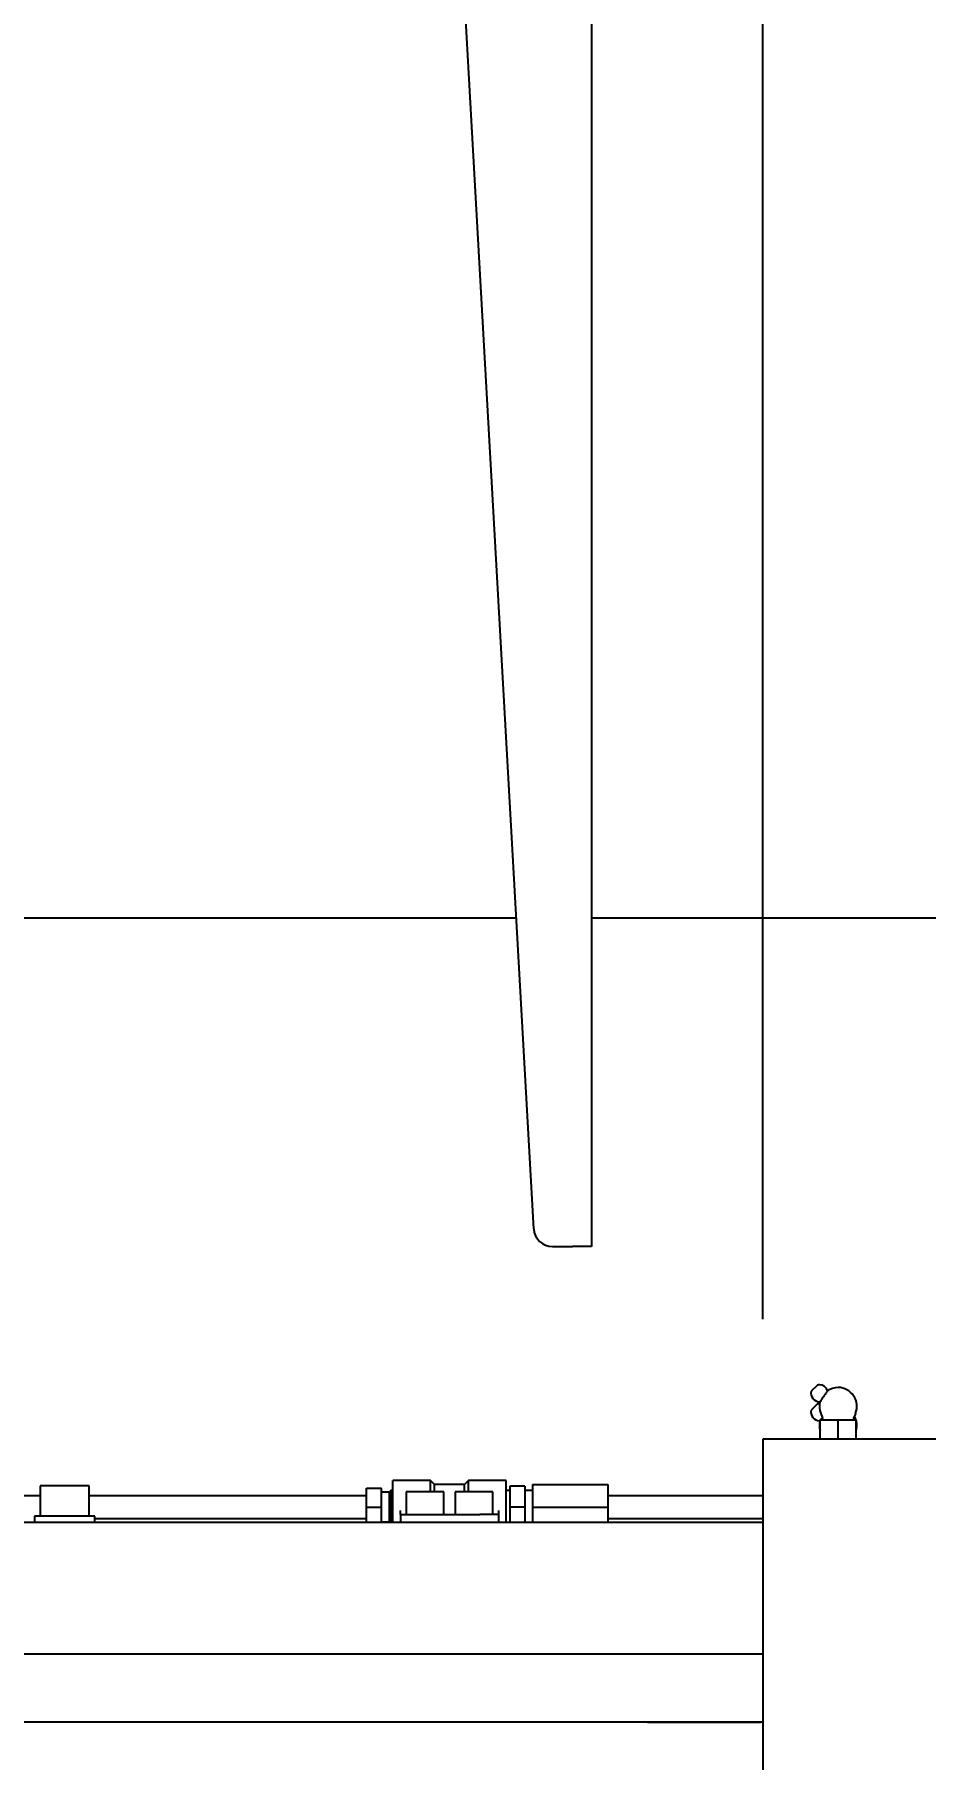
# Model space of a CAD drawing. Header units: millimetres. Extents: x 10462777 to 22643323, y 453826 to 1389191.
# Drawn here: x 11269303.7 to 11269532.4, y 584968.9 to 585411.6 of the extents above; entities that cross this region are included whole.
import ezdxf

# ---------------------------------------------------------------- set-up
doc = ezdxf.new("R2010")
doc.units = ezdxf.units.MM
doc.header["$LTSCALE"] = 200
doc.header["$MEASUREMENT"] = 0
doc.header["$PDMODE"] = 35
doc.header["$PDSIZE"] = -5
for name, pattern in [('CENTER', [2, 1.25, -0.25, 0.25, -0.25]), ('HIDDEN_KS1', [0.26, 0.18, -0.08]), ('PHANTOM', [2.5, 1.25, -0.25, 0.25, -0.25, 0.25, -0.25])]:
    doc.linetypes.add(name, pattern=pattern)
doc.layers.get('DEFPOINTS').update_dxf_attribs({"linetype": 'CONTINUOUS'})
for name, color, linetype in [('1', 1, 'CENTER'), ('11', 6, 'PHANTOM'), ('3', 3, 'HIDDEN_KS1')]:
    doc.layers.add(name, color=color, linetype=linetype)
doc.layers.add('LAYOUT', color=8, linetype='CONTINUOUS', lineweight=25)
doc.styles.add('iso-1', font='isocp.shx')
doc.styles.get("Standard").update_dxf_attribs({"font": 'SYMBOL'})
doc.dimstyles.get("Standard").update_dxf_attribs({"dimtxt": 1, "dimasz": 0.18, "dimexe": 0.18, "dimexo": 0.0625, "dimgap": 0.5, "dimtad": 1, "dimzin": 0, "dimdsep": 46, "dimtxsty": 'Standard', "dimcen": 0.09, "dimadec": 0, "dimazin": 0, "dimtfac": 1, "dimtofl": 0, "dimtmove": 2, "dimatfit": 3, "dimfxl": 1, "dimtolj": 1, "dimtzin": 0, "dimarcsym": 0})

# ---------------------------------------------------------------- blocks, each defined once
blk = doc.blocks.new('*D404')
at = {"layer": '1', "color": 152, "linetype": 'Continuous', "lineweight": -2, "transparency": 16777216}
for p, q in [((11268255.86, 585719.6), (11268255.86, 586115.66)), ((11269490.57, 585081.9), (11269490.57, 586115.66))]:
    blk.add_line(p, q, dxfattribs=at)
at = {"layer": '1', "color": 27, "linetype": 'Continuous', "lineweight": -2, "transparency": 16777216}
blk.add_line((11268286.6, 586084.92), (11269459.82, 586084.92), dxfattribs=at)
at = {"layer": '1', "color": 27, "linetype": 'Continuous', "transparency": 16777216}
for points in [[(11268286.6, 586090.04), (11268286.6, 586079.79), (11268255.86, 586084.92)], [(11269459.82, 586090.04), (11269459.82, 586079.79), (11269490.57, 586084.92)]]:
    blk.add_solid(points, dxfattribs=at)
at = {"layer": 'DEFPOINTS', "color": 0, "linetype": 'Continuous', "transparency": 16777216}
for p in [(11269490.57, 586084.92), (11268255.86, 585704.23), (11269490.57, 585066.53)]:
    blk.add_point(p, dxfattribs=at)
at = {"layer": '1', "color": 23, "linetype": 'Continuous', "lineweight": -3, "transparency": 16777216, "insert": (11268873.21, 586118.81), "char_height": 33.894, "attachment_point": 5, "style": 'iso-1'}
blk.add_mtext('\\A1;\\C23;1275', dxfattribs=at)
blk = doc.blocks.new('*D409')
at = {"layer": '1', "color": 152, "linetype": 'Continuous', "lineweight": -2, "transparency": 16777216}
for p, q in [((11269466.36, 585719.6), (11269466.36, 585956.41)), ((11269490.57, 585081.9), (11269490.57, 585956.41))]:
    blk.add_line(p, q, dxfattribs=at)
at = {"layer": '1', "color": 27, "linetype": 'Continuous', "lineweight": -2, "transparency": 16777216}
for p, q in [((11269435.61, 585925.66), (11269331.42, 585925.66)), ((11269490.57, 585925.66), (11269466.36, 585925.66)), ((11269521.32, 585925.66), (11269552.06, 585925.66))]:
    blk.add_line(p, q, dxfattribs=at)
at = {"layer": '1', "color": 27, "linetype": 'Continuous', "transparency": 16777216}
for points in [[(11269435.61, 585930.79), (11269435.61, 585920.54), (11269466.36, 585925.66)], [(11269521.32, 585930.79), (11269521.32, 585920.54), (11269490.57, 585925.66)]]:
    blk.add_solid(points, dxfattribs=at)
at = {"layer": 'DEFPOINTS', "color": 0, "linetype": 'Continuous', "transparency": 16777216}
for p in [(11269490.57, 585925.66), (11269466.36, 585704.23), (11269490.57, 585066.53)]:
    blk.add_point(p, dxfattribs=at)
at = {"layer": '1', "color": 23, "linetype": 'Continuous', "lineweight": -3, "transparency": 16777216, "insert": (11269368.14, 585959.56), "char_height": 33.894, "attachment_point": 5, "style": 'iso-1'}
blk.add_mtext('\\A1;\\C23;25', dxfattribs=at)
blk = doc.blocks.new('*D410')
at = {"layer": '1', "color": 152, "linetype": 'Continuous', "lineweight": -2, "transparency": 16777216}
for p, q in [((11269490.57, 585081.9), (11269490.57, 586115.66)), ((11269853.72, 585719.6), (11269853.72, 586115.66))]:
    blk.add_line(p, q, dxfattribs=at)
at = {"layer": '1', "color": 27, "linetype": 'Continuous', "lineweight": -2, "transparency": 16777216}
blk.add_line((11269822.97, 586084.92), (11269521.32, 586084.92), dxfattribs=at)
at = {"layer": '1', "color": 27, "linetype": 'Continuous', "transparency": 16777216}
for points in [[(11269521.32, 586090.04), (11269521.32, 586079.79), (11269490.57, 586084.92)], [(11269822.97, 586090.04), (11269822.97, 586079.79), (11269853.72, 586084.92)]]:
    blk.add_solid(points, dxfattribs=at)
at = {"layer": 'DEFPOINTS', "color": 0, "linetype": 'Continuous', "transparency": 16777216}
for p in [(11269490.57, 586084.92), (11269853.72, 585704.23), (11269490.57, 585066.53)]:
    blk.add_point(p, dxfattribs=at)
at = {"layer": '1', "color": 23, "linetype": 'Continuous', "lineweight": -3, "transparency": 16777216, "insert": (11269672.14, 586118.81), "char_height": 33.894, "attachment_point": 5, "style": 'iso-1'}
blk.add_mtext('\\A1;\\C23;375', dxfattribs=at)
blk = doc.blocks.new('r710ic')
at = {"layer": 'LAYOUT', "color": 3}
blk.add_circle((272041.37, 104232.63), 2050.12, dxfattribs=at)

msp = doc.modelspace()

# ---------------------------------------------------------------- linework, layer by layer
at = {"layer": '1', "color": 252, "linetype": 'Continuous'}
for p, q in [((11269427.32724, 585184.79549), (11268779.77355, 585184.79549)), ((11269562.33592, 585184.79549), (11269446.5863, 585184.79549)), ((11269305.09093, 585036.63015), (11269269.26101, 585036.63015)), ((11269388.88286, 585036.63015), (11269317.69996, 585036.63015)), ((11269490.5692, 585036.63015), (11269450.86484, 585036.63015)), ((11269319.16058, 585030.81974), (11269388.88286, 585030.81974)), ((11269450.86484, 585030.81974), (11269490.5692, 585030.81974)), ((11269287.20457, 585029.85134), (11269490.56908, 585029.85134)), ((11269490.55964, 584995.95735), (11268812.6655, 584995.95735)), ((11269490.56583, 584978.4828), (11268812.66524, 584978.4828)), ((11269461.0325, 584978.48225), (11269461.0325, 584978.52613)), ((11269461.0325, 584978.52613), (11269490.08452, 584978.52613)), ((11269490.08452, 584978.52613), (11269490.08452, 584978.48225))]:
    msp.add_line(p, q, dxfattribs=at)
at = {"layer": '1', "color": 15, "linetype": 'Continuous'}
for p, q in [((11269490.56872, 585051.15619), (11269490.56872, 584782.90918)), ((11269571.58508, 585051.15619), (11269490.56872, 585051.15619)), ((11269490.56872, 585051.15619), (11269490.56872, 584782.90918)), ((11269571.58508, 585051.15619), (11269490.56872, 585051.15619))]:
    msp.add_line(p, q, dxfattribs=at)
at = {"layer": '1', "color": 51, "linetype": 'Continuous'}
msp.add_line((11269461.02085, 584978.52613), (11268812.68578, 584978.52613), dxfattribs=at)
at = {"layer": '11', "color": 252, "linetype": 'Continuous'}
for p, q in [((11269504.60304, 585065.01531), (11269503.0316, 585063.44388)), ((11269505.16077, 585060.72546), (11269505.51664, 585061.08133)), ((11269504.60304, 585060.17331), (11269503.0316, 585058.60188)), ((11269505.16077, 585060.72546), (11269505.23234, 585060.55619)), ((11269505.47597, 585057.76353), (11269505.86355, 585056.79513)), ((11269514.3975, 585057.76353), (11269514.00992, 585056.79513)), ((11269505.16077, 585055.88345), (11269505.51664, 585056.23933)), ((11269505.16077, 585055.88345), (11269505.23234, 585055.71419)), ((11269507.63042, 585055.99819), (11269505.32411, 585055.99819)), ((11269505.32411, 585051.15619), (11269505.32411, 585055.99819)), ((11269509.93674, 585055.99819), (11269507.63042, 585055.99819)), ((11269512.24305, 585055.99819), (11269509.93674, 585055.99819)), ((11269509.93674, 585051.15619), (11269509.93674, 585055.99819)), ((11269514.54936, 585055.99819), (11269512.24305, 585055.99819)), ((11269514.54936, 585051.15619), (11269514.54936, 585055.99819))]:
    msp.add_line(p, q, dxfattribs=at)
at = {"layer": '11', "color": 60, "linetype": 'Continuous'}
for p, q in [((11269305.11998, 585039.14799), (11269305.11998, 585031.40078)), ((11269306.56768, 585039.14799), (11269305.11998, 585039.14799)), ((11269317.70919, 585039.14799), (11269306.56768, 585039.14799)), ((11269317.70919, 585031.40078), (11269317.70919, 585039.14799)), ((11269405.34946, 585040.50375), (11269395.66545, 585040.50375)), ((11269395.66545, 585029.85164), (11269395.66545, 585040.50375)), ((11269406.31786, 585039.53535), (11269405.34946, 585040.50375)), ((11269405.34946, 585037.59867), (11269405.34946, 585040.50375)), ((11269414.06506, 585039.53535), (11269406.31786, 585039.53535)), ((11269406.31786, 585037.59875), (11269406.31786, 585039.53535)), ((11269415.03346, 585040.50375), (11269414.06506, 585039.53535)), ((11269414.06506, 585037.59875), (11269414.06506, 585039.53535)), ((11269424.71747, 585040.50375), (11269415.03346, 585040.50375)), ((11269415.03346, 585037.59867), (11269415.03346, 585040.50375)), ((11269424.71747, 585029.85164), (11269424.71747, 585040.50375)), ((11269425.68587, 585039.05115), (11269425.68587, 585033.72495)), ((11269429.55947, 585039.05115), (11269425.68587, 585039.05115)), ((11269429.55947, 585039.05115), (11269429.55947, 585033.72495)), ((11269431.49628, 585039.53535), (11269431.49628, 585033.72495)), ((11269431.49628, 585039.53535), (11269450.86429, 585039.53535)), ((11269450.86429, 585039.53535), (11269450.86429, 585033.72495)), ((11269388.88664, 585033.72495), (11269388.88664, 585038.56695)), ((11269388.88664, 585038.56695), (11269392.76025, 585038.56695)), ((11269392.76025, 585033.72495), (11269392.76025, 585038.56695)), ((11269394.69705, 585037.5481), (11269392.76025, 585037.5481)), ((11269395.12184, 585037.9729), (11269394.69705, 585037.5481)), ((11269394.69705, 585037.5481), (11269394.69705, 585029.90179)), ((11269395.66551, 585037.9729), (11269395.12184, 585037.9729)), ((11269395.12184, 585037.9729), (11269395.12184, 585029.85158)), ((11269399.05485, 585037.59855), (11269399.05485, 585031.78814)), ((11269400.16847, 585037.59855), (11269399.05485, 585037.59855)), ((11269408.73886, 585037.59855), (11269400.16847, 585037.59855)), ((11269408.73886, 585031.78814), (11269408.73886, 585037.59855)), ((11269411.64406, 585037.59855), (11269411.64406, 585031.78814)), ((11269412.75768, 585037.59855), (11269411.64406, 585037.59855)), ((11269421.32807, 585037.59855), (11269412.75768, 585037.59855)), ((11269421.32807, 585031.78814), (11269421.32807, 585037.59855)), ((11269425.68587, 585037.9729), (11269424.71749, 585037.9729)), ((11269431.49628, 585037.9729), (11269429.55947, 585037.9729)), ((11269303.66738, 585031.40078), (11269303.66738, 585029.85134)), ((11269307.17729, 585031.40078), (11269303.66738, 585031.40078)), ((11269319.16179, 585031.40078), (11269307.17729, 585031.40078)), ((11269319.16179, 585029.85134), (11269319.16179, 585031.40078)), ((11269388.88664, 585029.85142), (11269388.88664, 585033.72495)), ((11269388.88664, 585033.72495), (11269392.76025, 585033.72495)), ((11269392.76025, 585029.85142), (11269392.76025, 585033.72495)), ((11269397.60225, 585031.78814), (11269397.60225, 585032.8776)), ((11269397.60225, 585031.78814), (11269397.60225, 585029.85134)), ((11269397.60225, 585031.78814), (11269402.44425, 585031.78814)), ((11269402.44425, 585031.78814), (11269417.93867, 585031.78814)), ((11269422.78067, 585031.78814), (11269417.93867, 585031.78814)), ((11269422.78067, 585032.8776), (11269422.78067, 585031.78814)), ((11269422.78067, 585031.78814), (11269422.78067, 585029.85134)), ((11269425.68587, 585033.72495), (11269425.68587, 585029.85138)), ((11269429.55947, 585033.72495), (11269425.68587, 585033.72495)), ((11269429.55947, 585033.72495), (11269429.55947, 585029.85138)), ((11269431.49628, 585033.72495), (11269431.49628, 585029.8514)), ((11269431.49628, 585033.72495), (11269450.86429, 585033.72495)), ((11269450.86429, 585033.72495), (11269450.86429, 585029.8514)), ((11269392.76025, 585029.90179), (11269394.69705, 585029.90179)), ((11269394.69705, 585029.90179), (11269394.7475, 585029.85134))]:
    msp.add_line(p, q, dxfattribs=at)
at = {"layer": '11', "color": 252, "linetype": 'Continuous'}
for centre, radius, start, end in [((11269505.14263, 585062.90428), 2.1789, 165.6617419, 270), ((11269505.14263, 585062.90428), 2.1789, 90, 104.3382581), ((11269505.14263, 585062.90428), 2.1789, 17.0052849, 90), ((11269509.97132, 585059.56266), 4.842, 90.4092341, 124.7250661), ((11269509.90215, 585059.56266), 4.842, 338.1876696, 89.5907658), ((11269505.14263, 585058.06228), 2.1789, 165.6617419, 270), ((11269505.14263, 585058.06228), 2.1789, 90, 104.3382581), ((11269509.97132, 585059.56266), 4.842, 167.1717077, 201.8123304), ((11269505.14263, 585062.90428), 2.1789, 270, 270.4768044), ((11269509.90215, 585054.72066), 4.842, 343.693383, 29.2537263), ((11269509.97132, 585054.72066), 4.842, 167.1717077, 196.3066116), ((11269505.14263, 585058.06228), 2.1789, 270, 270.4768044)]:
    msp.add_arc(centre, radius, start, end, dxfattribs=at)
at = {"layer": '11', "color": 252, "linetype": 'Continuous', "extrusion": (0, 0, -1)}
for centre, start, end in [((-11269505.32411, 585056.57923), 158.1876696, 270), ((-11269514.54936, 585056.57923), 270, 21.8123304)]:
    msp.add_arc(centre, 0.58104, start, end, dxfattribs=at)
at = {"layer": '11', "color": 252, "linetype": 'Continuous'}
for points, knots in [([(11269505.51664, 585061.08133), (11269505.50016, 585061.05139), (11269505.48419, 585061.02232), (11269505.39892, 585060.86661), (11269505.34185, 585060.76086), (11269505.2747, 585060.63572), (11269505.25552, 585060.59972), (11269505.23664, 585060.56427), (11269505.23266, 585060.5568), (11269505.23236, 585060.55622)], [0, 0, 0, 0, 0.095424752, 0.095424752, 0.528449252, 0.528449252, 0.810526633, 0.810526633, 1, 1, 1, 1]), ([(11269507.22379, 585063.54967), (11269507.22365, 585063.54946), (11269507.2089, 585063.52797), (11269507.15043, 585063.44286), (11269507.10774, 585063.38076), (11269506.99553, 585063.21773), (11269506.92825, 585063.12007), (11269506.77338, 585062.89552), (11269506.68701, 585062.77041), (11269506.50353, 585062.50493), (11269506.40583, 585062.36369), (11269506.21024, 585062.08116), (11269506.11024, 585061.93682), (11269505.92004, 585061.66248), (11269505.82709, 585061.5285), (11269505.65936, 585061.28682), (11269505.58248, 585061.17612), (11269505.51664, 585061.08133)], [0, 0, 0, 0, 0.124270224, 0.124270224, 0.249374478, 0.249374478, 0.374478732, 0.374478732, 0.499582985, 0.499582985, 0.624687239, 0.624687239, 0.749791493, 0.749791493, 0.874895746, 0.874895746, 1, 1, 1, 1]), ([(11269505.8909, 585056.77849), (11269505.83965, 585056.7046), (11269505.79002, 585056.63308), (11269505.65936, 585056.44482), (11269505.58248, 585056.33412), (11269505.51664, 585056.23933)], [0, 0, 0, 0, 0.358150433, 0.358150433, 1, 1, 1, 1])]:
    msp.add_open_spline(points, degree=3, knots=knots, dxfattribs=at)
at = {"layer": '3', "color": 252, "linetype": 'Continuous'}
for p, q in [((11269431.81442, 585105.11504), (11269407.86117, 585531.48296)), ((11269446.59719, 585531.48296), (11269446.59719, 585100.54463)), ((11269436.6488, 585100.54463), (11269441.75519, 585100.54463)), ((11269446.59719, 585100.54463), (11269441.75519, 585100.54463))]:
    msp.add_line(p, q, dxfattribs=at)
msp.add_arc((11269436.6488, 585105.38663), 4.842, 183.215484, 270, dxfattribs=at)

# ---------------------------------------------------------------- block references
at = {"layer": 'LAYOUT', "color": 2, "rotation": 270}
msp.add_blockref('r710ic', (11164900.28186, 858351.4113, 0), dxfattribs=at)

# ---------------------------------------------------------------- dimensions: what is measured, and where the dimension line sits
at = {"layer": '1', "color": 27, "linetype": 'Continuous', "lineweight": -3}
for base, p1, text, override, picture, middle in [((11269490.56872, 586084.91669), (11268255.85777, 585704.22531), '\\C23;1275', {"dimtxt": 33.894026, "dimasz": 30.746724, "dimexe": 30.746724, "dimexo": 15.373362, "dimgap": 16.947013, "dimtad": 1, "dimtih": 0, "dimdec": 0, "dimzin": 8, "dimtxsty": 'iso-1', "dimsah": 1, "dimclrd": 27, "dimclre": 152, "dimclrt": 23, "dimtm": -0.005, "dimtdec": 3, "dimtofl": 1, "dimtmove": 0}, '*D404', (11268873.21325, 586084.91669)), ((11269490.56872, 586084.91669), (11269853.719, 585704.22531), '\\C23;375', {"dimtxt": 33.894026, "dimasz": 30.746724, "dimexe": 30.746724, "dimexo": 15.373362, "dimgap": 16.947013, "dimtad": 1, "dimtih": 0, "dimdec": 2, "dimzin": 8, "dimtxsty": 'iso-1', "dimsah": 1, "dimclrd": 27, "dimclre": 152, "dimclrt": 23, "dimtm": -0.005, "dimtdec": 3, "dimtofl": 1, "dimtmove": 0}, '*D410', (11269672.14386, 586084.91669)), ((11269490.56872, 585925.66246), (11269466.3587, 585704.22531), '\\C23;25', {"dimtxt": 33.894026, "dimasz": 30.746724, "dimexe": 30.746724, "dimexo": 15.373362, "dimgap": 16.947013, "dimtad": 1, "dimtih": 0, "dimdec": 2, "dimzin": 8, "dimtxsty": 'iso-1', "dimsah": 1, "dimclrd": 27, "dimclre": 152, "dimclrt": 23, "dimtm": -0.005, "dimtdec": 3, "dimtofl": 1, "dimtmove": 0}, '*D409', (11269368.14421, 585925.66246))]:
    dim = msp.add_linear_dim(base=base, p1=p1, p2=(11269490.56872, 585066.52955), text=text, dimstyle='Standard', override=override, dxfattribs=at)
    dim.commit()
    dim.dimension.update_dxf_attribs({"geometry": picture, "text_midpoint": middle, "dimtype": 160})

doc.saveas('drawing.dxf')
